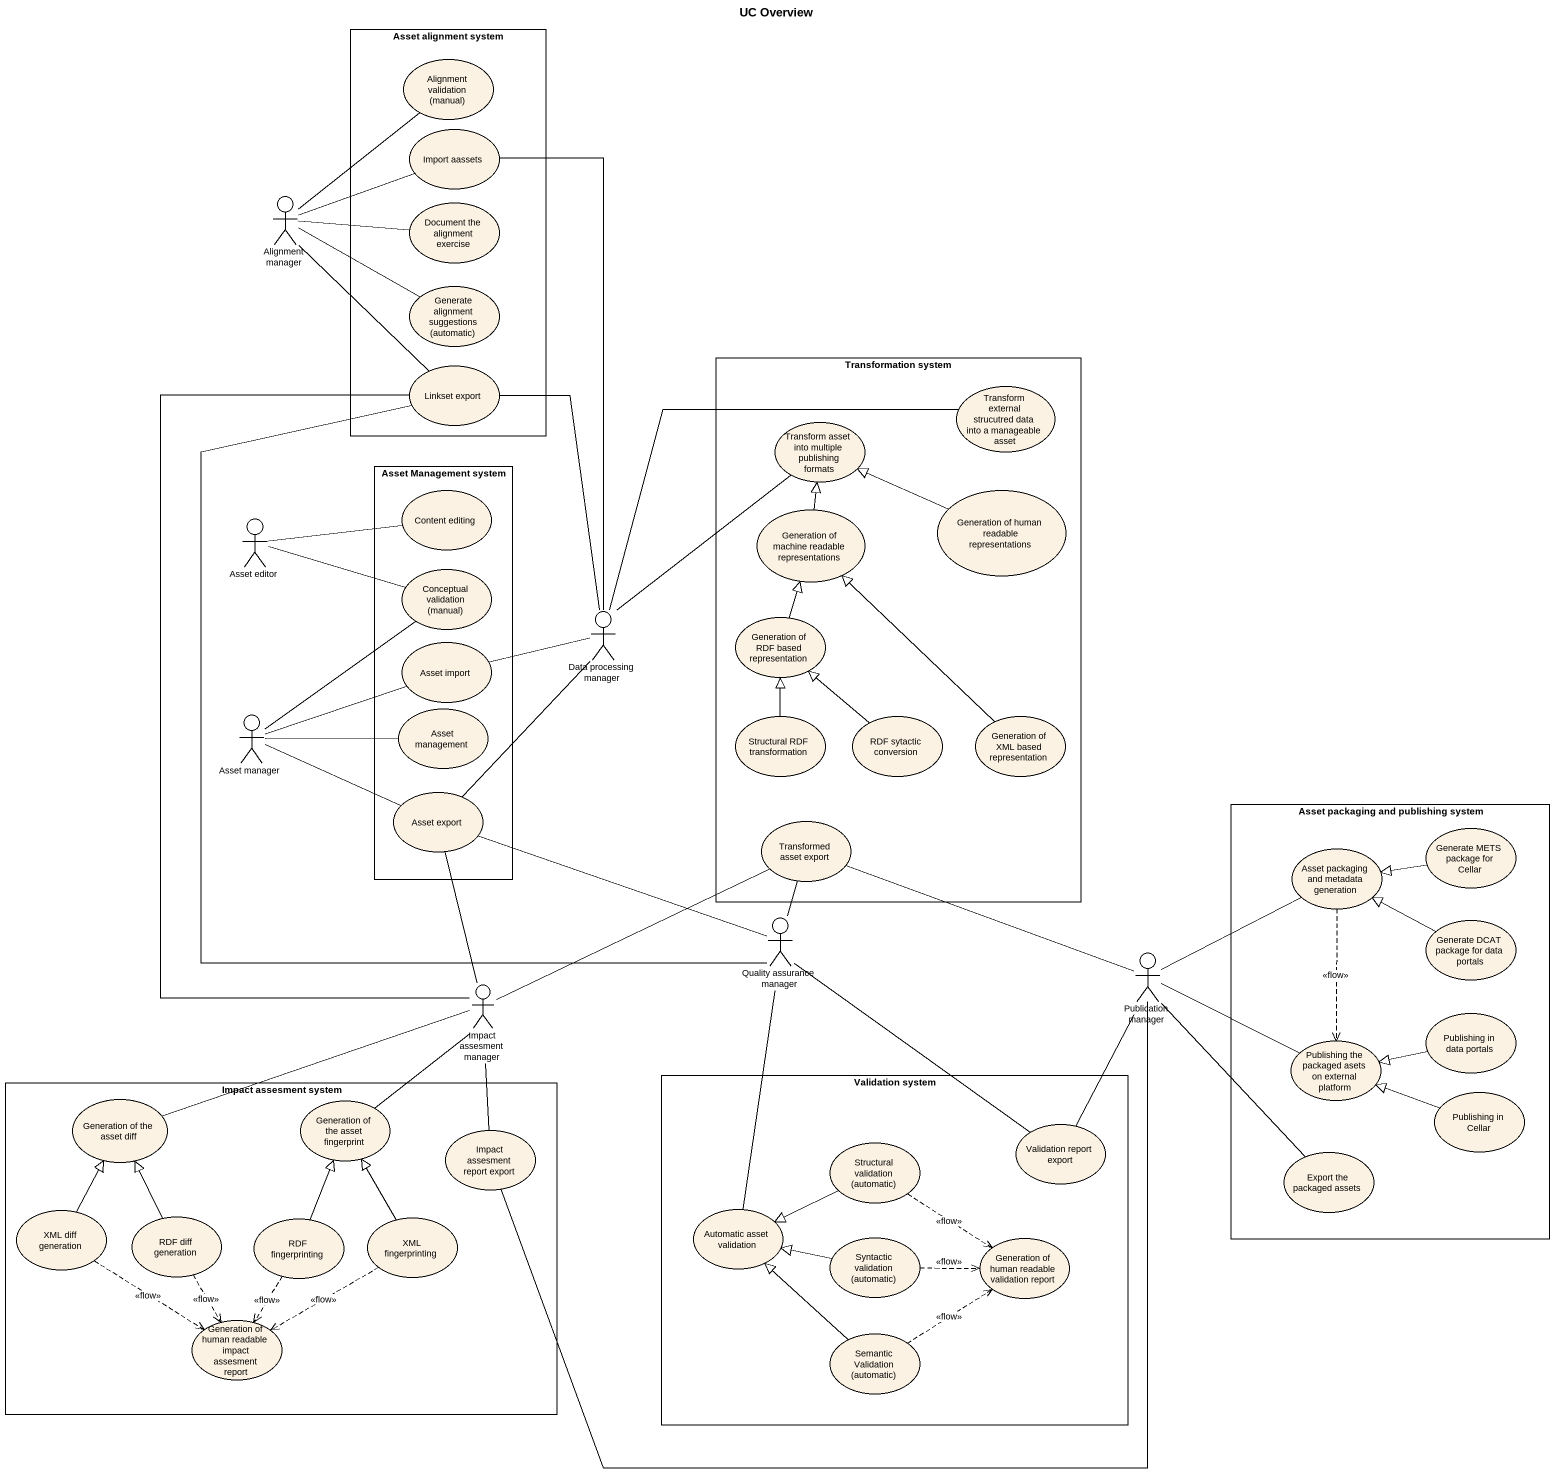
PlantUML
@startuml
title UC Overview
rectangle "Asset alignment system" as Asset_alignment_system {
  usecase "Alignment validation (manual)" as Alignment_validation_manual
  usecase "Import aassets" as Import_aassets
  usecase "Document the alignment exercise" as Document_the_alignment
  usecase "Generate alignment suggestions (automatic)" as Generate_alignment
  usecase "Linkset export" as Linkset_export
}
actor "Alignment manager" as Alignment_manager
rectangle "Transformation system" as Transformation_system {
  usecase "Transform external strucutred data into a manageable asset" as Transform_external
  usecase "Transform asset into multiple publishing formats" as Transform_asset_into
  usecase "Generation of machine readable representations" as Generation_of_machine
  usecase "Generation of human readable representations" as Generation_of_human
  usecase "Generation of RDF based representation" as Generation_of_RDF_based
  usecase "Structural RDF transformation" as Structural_RDF
  usecase "RDF sytactic conversion" as RDF_sytactic_conversion
  usecase "Generation of XML based representation" as Generation_of_XML_based
  usecase "Transformed asset export" as Transformed_asset_export
}
rectangle "Asset Management system" as Asset_Management_system {
  usecase "Content editing" as Content_editing
  usecase "Conceptual validation (manual)" as Conceptual_validation_manual
  usecase "Asset import" as Asset_import
  usecase "Asset management" as Asset_management
  usecase "Asset export" as Asset_export
}
actor "Asset editor" as Asset_editor
actor "Data processing manager" as Data_processing_manager
actor "Asset manager" as Asset_manager
rectangle "Asset packaging and publishing system" as Asset_packaging_and {
  usecase "Generate METS package for Cellar" as Generate_METS_package_for
  usecase "Asset packaging and metadata generation" as Asset_packaging_and_2
  usecase "Generate DCAT package for data portals" as Generate_DCAT_package_for
  usecase "Publishing in data portals" as Publishing_in_data_portals
  usecase "Publishing the packaged asets on external platform" as Publishing_the_packaged
  usecase "Publishing in Cellar" as Publishing_in_Cellar
  usecase "Export the packaged assets" as Export_the_packaged_assets
}
actor "Quality assurance manager" as Quality_assurance_manager
actor "Publication manager" as Publication_manager
actor "Impact assesment manager" as Impact_assesment_manager
rectangle "Impact assesment system" as Impact_assesment_system {
  usecase "Generation of the asset diff" as Generation_of_the_asset_diff
  usecase "Generation of the asset fingerprint" as Generation_of_the_asset
  usecase "Impact assesment report export" as Impact_assesment_report
  usecase "XML diff generation" as XML_diff_generation
  usecase "RDF diff generation" as RDF_diff_generation
  usecase "RDF fingerprinting" as RDF_fingerprinting
  usecase "XML fingerprinting" as XML_fingerprinting
  usecase "Generation of human readable impact assesment report" as Generation_of_human_3
}
rectangle "Validation system" as Validation_system {
  usecase "Structural validation (automatic)" as Structural_validation
  usecase "Validation report export" as Validation_report_export
  usecase "Automatic asset validation" as Automatic_asset_validation
  usecase "Syntactic validation (automatic)" as Syntactic_validation
  usecase "Generation of human readable validation report" as Generation_of_human_2
  usecase "Semantic Validation (automatic)" as Semantic_Validation
}
Alignment_manager -up- Alignment_validation_manual
Alignment_manager -right- Import_aassets
Alignment_manager -right- Document_the_alignment
Alignment_manager -right- Generate_alignment
Alignment_manager -- Linkset_export
Asset_editor -right- Content_editing
Asset_editor -right- Conceptual_validation_manual
Generation_of_machine -up-|> Transform_asset_into
Generation_of_human -left-|> Transform_asset_into
Data_processing_manager -up- Import_aassets
Data_processing_manager -up- Linkset_export
Data_processing_manager -right- Transform_external
Data_processing_manager -up- Transform_asset_into
Data_processing_manager -left- Asset_import
Data_processing_manager -- Asset_export
Generation_of_RDF_based -up-|> Generation_of_machine
Asset_manager -up- Conceptual_validation_manual
Asset_manager -right- Asset_import
Asset_manager -right- Asset_management
Asset_manager -right- Asset_export
Structural_RDF -up-|> Generation_of_RDF_based
RDF_sytactic_conversion -up-|> Generation_of_RDF_based
Generation_of_XML_based -up-|> Generation_of_machine
Generate_METS_package_for -left-|> Asset_packaging_and_2
Asset_packaging_and_2 ..> Publishing_the_packaged : <<flow>>
Quality_assurance_manager -up- Linkset_export
Quality_assurance_manager -left- Asset_export
Quality_assurance_manager -up- Transformed_asset_export
Quality_assurance_manager -- Validation_report_export
Quality_assurance_manager -- Automatic_asset_validation
Publication_manager -left- Transformed_asset_export
Publication_manager -right- Asset_packaging_and_2
Publication_manager -right- Publishing_the_packaged
Publication_manager -left- Impact_assesment_report
Publication_manager -- Validation_report_export
Publication_manager -- Export_the_packaged_assets
Generate_DCAT_package_for -left-|> Asset_packaging_and_2
Impact_assesment_manager -up- Linkset_export
Impact_assesment_manager -up- Asset_export
Impact_assesment_manager -right- Transformed_asset_export
Impact_assesment_manager -left- Generation_of_the_asset_diff
Impact_assesment_manager -- Generation_of_the_asset
Impact_assesment_manager -- Impact_assesment_report
Publishing_in_data_portals -left-|> Publishing_the_packaged
Publishing_in_Cellar -left-|> Publishing_the_packaged
Structural_validation -left-|> Automatic_asset_validation
Structural_validation ..> Generation_of_human_2 : <<flow>>
XML_diff_generation -up-|> Generation_of_the_asset_diff
XML_diff_generation ..> Generation_of_human_3 : <<flow>>
RDF_diff_generation -up-|> Generation_of_the_asset_diff
RDF_diff_generation ..> Generation_of_human_3 : <<flow>>
RDF_fingerprinting -up-|> Generation_of_the_asset
RDF_fingerprinting ..> Generation_of_human_3 : <<flow>>
XML_fingerprinting -up-|> Generation_of_the_asset
XML_fingerprinting .left.> Generation_of_human_3 : <<flow>>
Syntactic_validation -left-|> Automatic_asset_validation
Syntactic_validation .right.> Generation_of_human_2 : <<flow>>
Semantic_Validation -up-|> Automatic_asset_validation
Semantic_Validation .up.> Generation_of_human_2 : <<flow>>
@enduml
